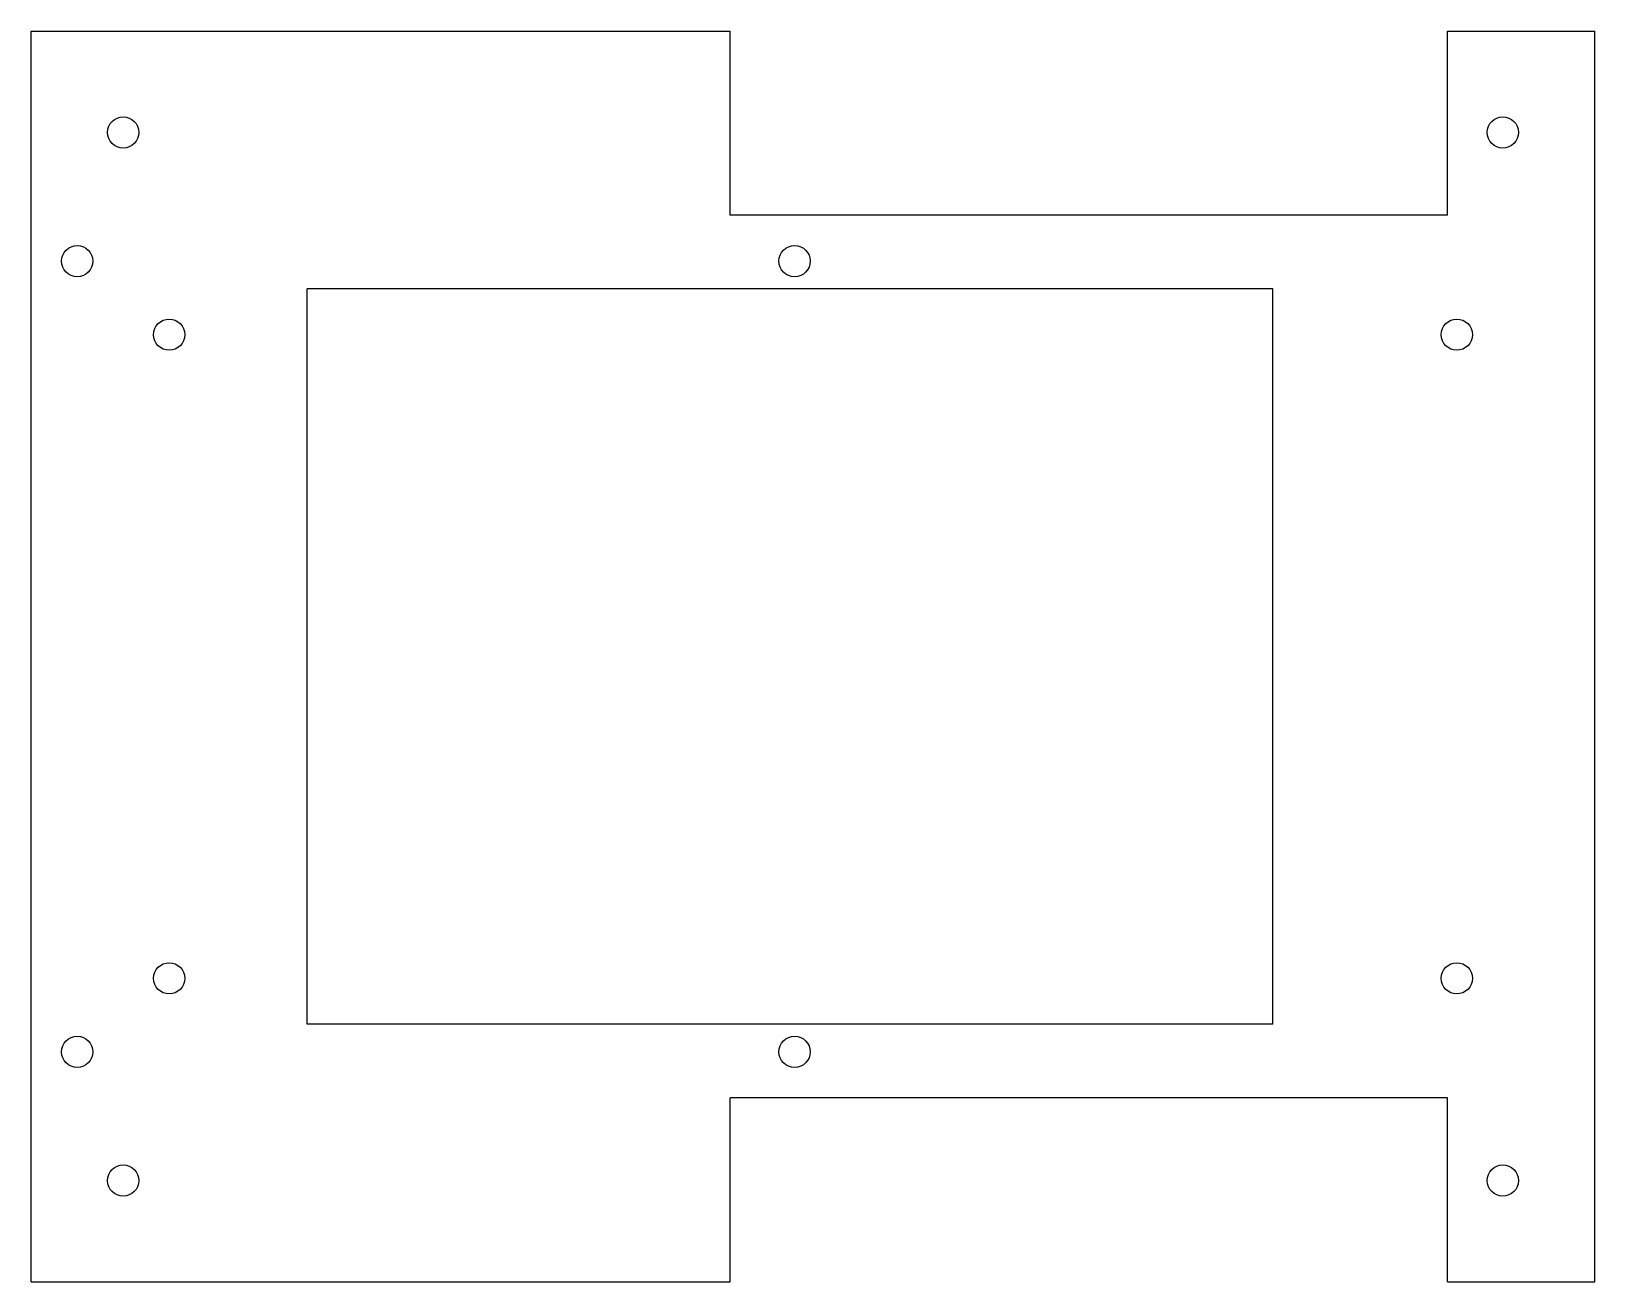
# Model space of a CAD drawing. Header units: millimetres. Extents: x 0 to 170, y -68 to 68.
import ezdxf

# ---------------------------------------------------------------- set-up
doc = ezdxf.new("R2010")
doc.units = ezdxf.units.MM

msp = doc.modelspace()

# ---------------------------------------------------------------- linework, layer by layer
at = {"layer": 'CUT'}
for p, q in [((0, 68), (76, 68)), ((0, -68), (0, 68)), ((76, 48), (76, 68)), ((154, 68), (170, 68)), ((154, 48), (154, 68)), ((170, -68), (170, 68)), ((154, 48), (76, 48)), ((30, -40), (30, 40)), ((135, 40), (30, 40)), ((135, -40), (135, 40)), ((135, -40), (30, -40)), ((76, -68), (76, -48)), ((154, -48), (76, -48)), ((154, -68), (154, -48)), ((0, -68), (76, -68)), ((154, -68), (170, -68))]:
    msp.add_line(p, q, dxfattribs=at)
for centre in [(10, 57), (160, 57), (5, 43), (83, 43), (15, 35), (155, 35), (15, -35), (155, -35), (5, -43), (83, -43), (10, -57), (160, -57)]:
    msp.add_circle(centre, 1.7, dxfattribs=at)

doc.saveas('drawing.dxf')
